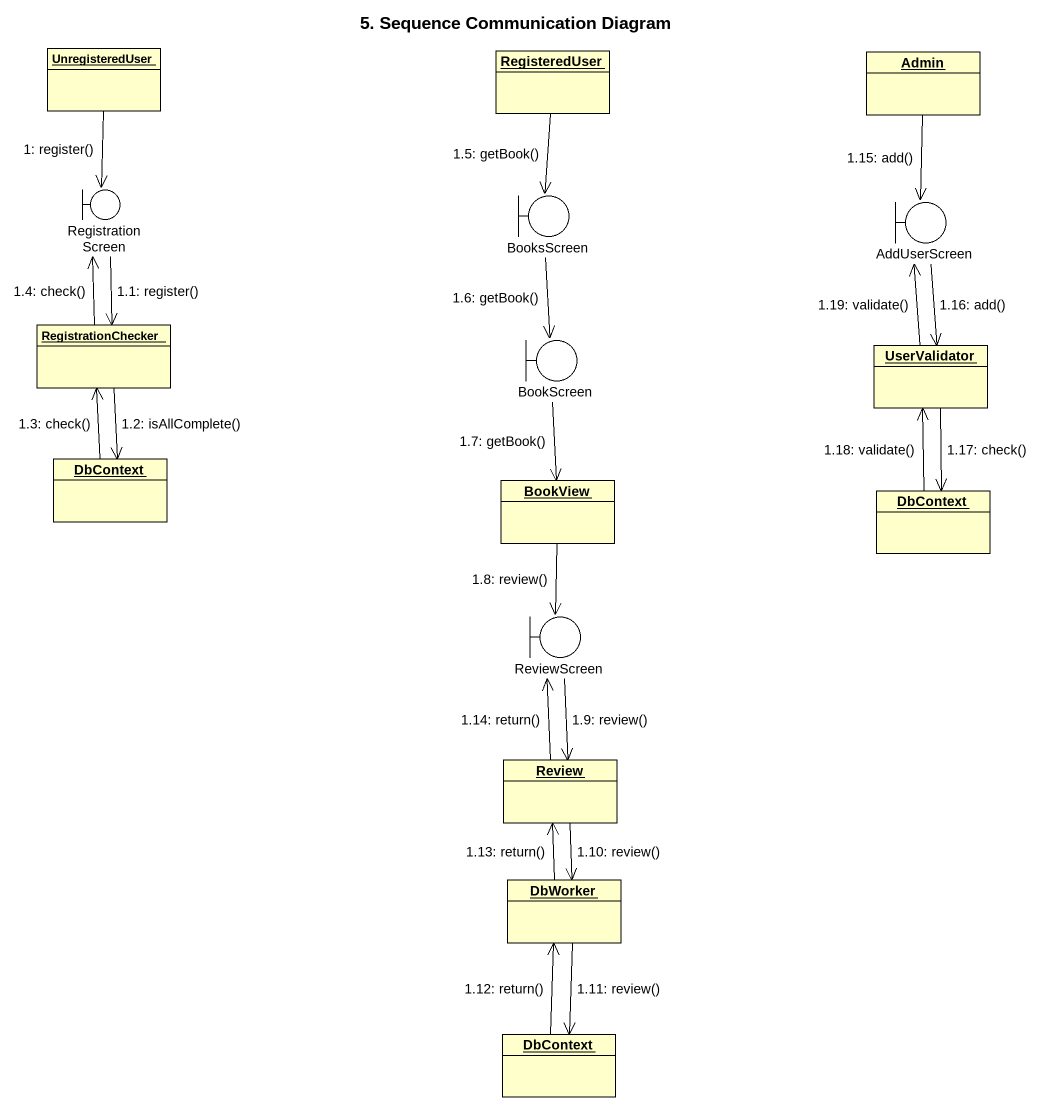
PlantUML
@startuml
title 5. Sequence Communication Diagram
allowmixing
hide circle
hide empty members
object UnregisteredUser
object RegisteredUser
object Admin
boundary RegistrationScreen
boundary BooksScreen
boundary AddUserScreen
object RegistrationChecker
boundary BookScreen
object UserValidator
object DbContext
object BookView
object "DbContext" as DbContext_2
boundary ReviewScreen
object Review
object DbWorker
object "DbContext" as DbContext_3
UnregisteredUser --> RegistrationScreen : 1: register()
RegistrationScreen --> RegistrationChecker : 1.1: register()
RegistrationChecker --> DbContext : 1.2: isAllComplete()
DbContext -up-> RegistrationChecker : 1.3: check()
RegistrationChecker -up-> RegistrationScreen : 1.4: check()
RegisteredUser --> BooksScreen : 1.5: getBook()
BooksScreen --> BookScreen : 1.6: getBook()
BookScreen --> BookView : 1.7: getBook()
BookView --> ReviewScreen : 1.8: review()
ReviewScreen --> Review : 1.9: review()
Review --> DbWorker : 1.10: review()
DbWorker --> DbContext_3 : 1.11: review()
DbContext_3 -up-> DbWorker : 1.12: return()
DbWorker -up-> Review : 1.13: return()
Review -up-> ReviewScreen : 1.14: return()
Admin --> AddUserScreen : 1.15: add()
AddUserScreen --> UserValidator : 1.16: add()
UserValidator --> DbContext_2 : 1.17: check()
DbContext_2 -up-> UserValidator : 1.18: validate()
UserValidator -up-> AddUserScreen : 1.19: validate()
@enduml
